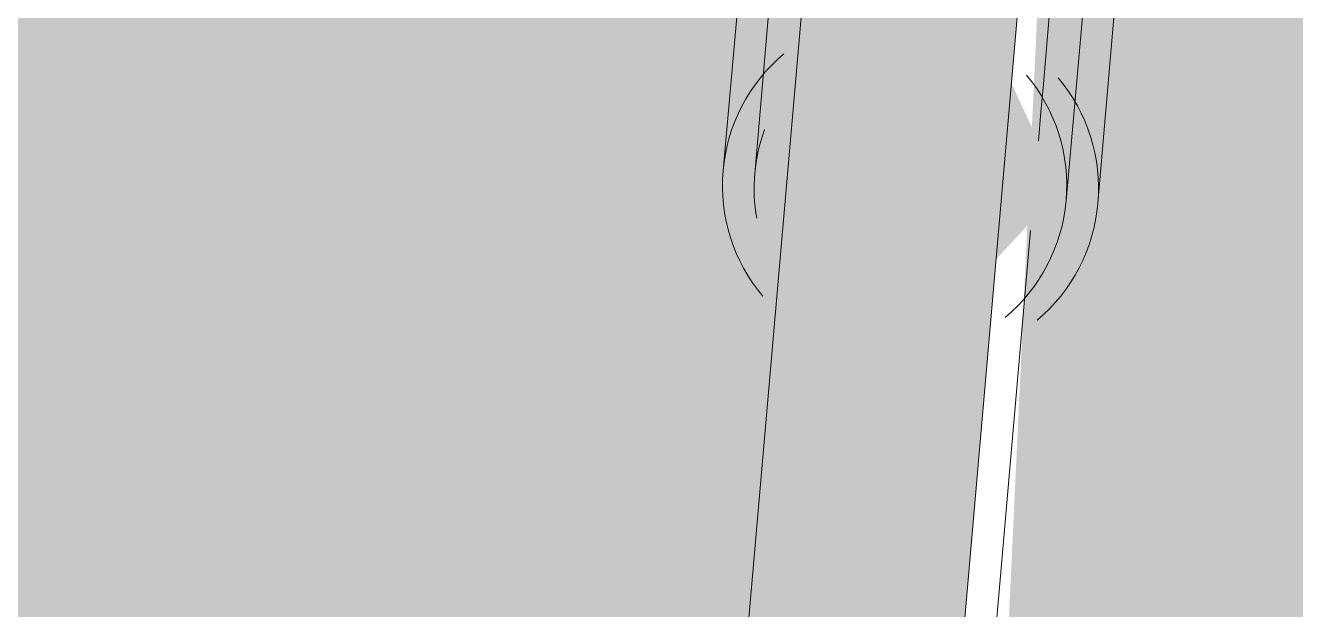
# Model space of a CAD drawing. Header units: metres. Extents: x -4613 to -4328, y -1 to 30.
# Drawn here: x -4548.65715 to -4548.62764, y 16.96178 to 16.97536 of the extents above; entities that cross this region are included whole.
import ezdxf

# ---------------------------------------------------------------- set-up
doc = ezdxf.new("R2010")
doc.units = ezdxf.units.M
doc.layers.add('A-GENM', color=13, linetype='Continuous', lineweight=5)
doc.layers.add('Q-SPCQ', color=91, linetype='Continuous', lineweight=5)

# ---------------------------------------------------------------- blocks, each defined once
blk = doc.blocks.new('Static Line_Sayfa_Metal Deck_Pan Mount - Up to 15 _ pitch - Max 2 Users-1845874-SOUTH WEST')
at = {"layer": 'Q-SPCQ'}
for points in [[(-4548.637137, 16.940928), (-4548.633098, 16.987086), (-4548.638079, 16.987522), (-4548.642118, 16.941364)], [(-4548.6346, 16.969923), (-4548.633098, 16.971551), (-4548.634242, 16.974006)]]:
    blk.add_hatch(color=256, dxfattribs=at).paths.add_polyline_path(points)
for p, q in [((-4548.639263, 16.990915), (-4548.640943, 16.971989)), ((-4548.638592, 16.990842), (-4548.640206, 16.97191)), ((-4548.632975, 16.971281), (-4548.631294, 16.990207)), ((-4548.632235, 16.971231), (-4548.630621, 16.990162)), ((-4548.642118, 16.941364), (-4548.638079, 16.987522)), ((-4548.633098, 16.987086), (-4548.637137, 16.940928)), ((-4548.633798, 16.970596), (-4548.638133, 16.921045))]:
    blk.add_line(p, q, dxfattribs=at)
for centre, start, end in [((-4548.636959, 16.971635), 130, 175), ((-4548.636959, 16.971635), 355, 40), ((-4548.636221, 16.971571), 355, 40), ((-4548.636221, 16.971571), 160, 175), ((-4548.636959, 16.971635), 175, 220), ((-4548.636221, 16.971571), 175, 190), ((-4548.636959, 16.971635), 310, 355), ((-4548.636221, 16.971571), 310, 355)]:
    blk.add_arc(centre, 0.004, start, end, dxfattribs=at)
blk.add_ellipse((-4548.633732, 16.971353), major_axis=(0.001525, 0.017433), ratio=0.000007, start_param=0.305433, end_param=1.494748, dxfattribs=at)
blk = doc.blocks.new('Gutter 01 - Gutter 01-2642328-SOUTH WEST')
at = {"layer": 'A-GENM'}
blk.add_hatch(color=256, dxfattribs=at).paths.add_polyline_path([(-4532.355571, 16.095007), (-4532.183796, 16.251613), (-4553.002748, 17.338524), (-4553.005394, 17.287835), (-4549.753018, 17.003289), (-4548.641776, 16.945273), (-4548.635301, 16.993425), (-4548.630981, 16.992192), (-4548.633098, 16.987391), (-4548.633123, 16.986801), (-4548.635081, 16.944924), (-4532.381496, 16.09636)])

msp = doc.modelspace()

# ---------------------------------------------------------------- block references
at = {"layer": 'A-GENM'}
msp.add_blockref('Gutter 01 - Gutter 01-2642328-SOUTH WEST', (0, 0), dxfattribs=at)
at = {"layer": 'Q-SPCQ'}
msp.add_blockref('Static Line_Sayfa_Metal Deck_Pan Mount - Up to 15 _ pitch - Max 2 Users-1845874-SOUTH WEST', (0, 0), dxfattribs=at)

doc.saveas('drawing.dxf')
